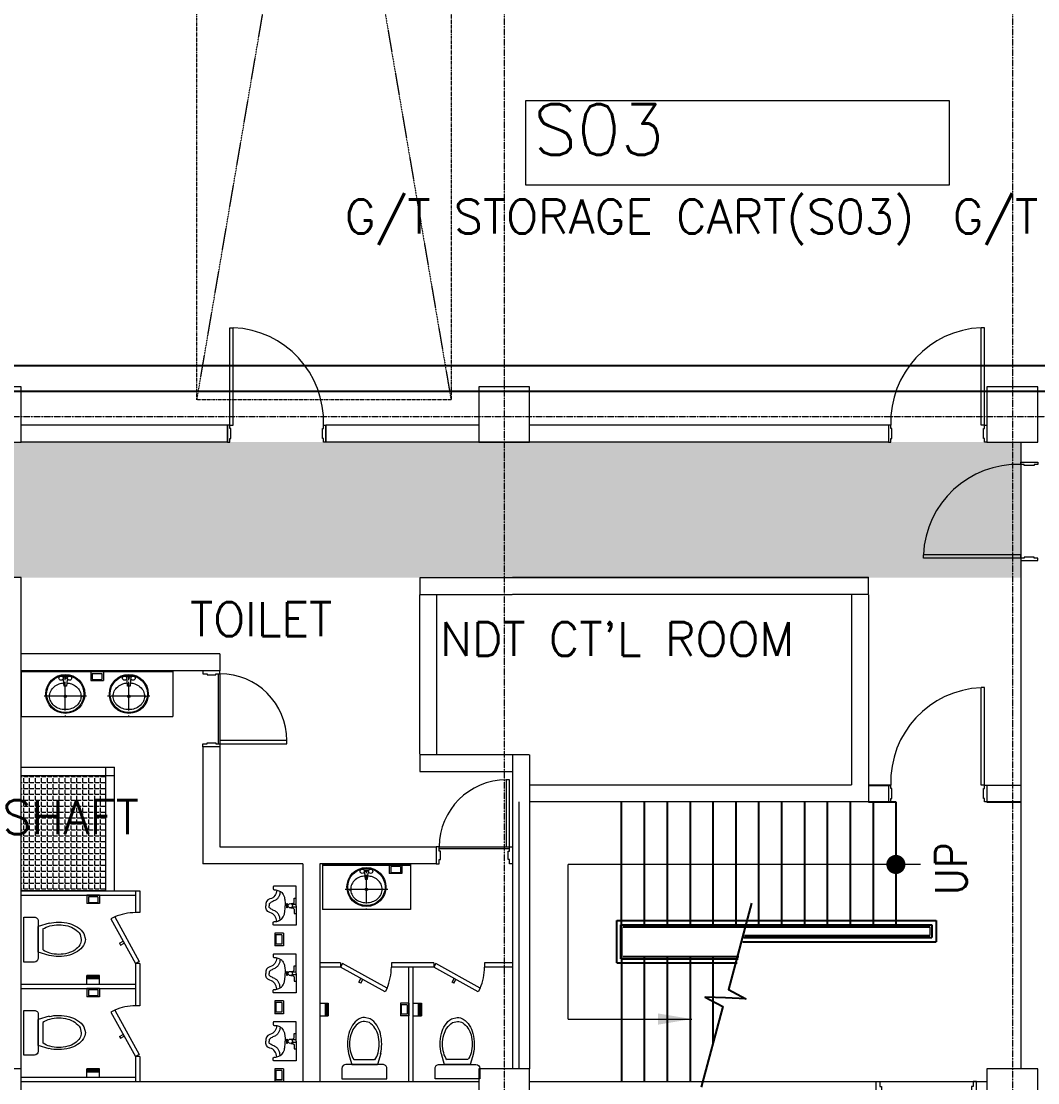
# Model space of a CAD drawing. Extents: x -59767 to 1106559, y -1290 to 1129522.
# Drawn here: x 80508 to 92508, y 240580 to 253113 of the extents above; entities that cross this region are included whole.
import ezdxf

# ---------------------------------------------------------------- set-up
doc = ezdxf.new("R2010")
doc.units = 0
for name, pattern in [('CENTER', [2, 1.25, -0.25, 0.25, -0.25]), ('HIDDEN', [0.375, 0.25, -0.125]), ('PHANTOMX2', [5, 2.5, -0.5, 0.5, -0.5, 0.5, -0.5])]:
    doc.linetypes.add(name, pattern=pattern)
doc.layers.get('0').update_dxf_attribs({"linetype": 'CONTINUOUS', "lineweight": 9})
doc.layers.add('1', color=2, linetype='CONTINUOUS')
doc.layers.add('CY', color=4, linetype='CONTINUOUS')
for name, color, linetype, lineweight in [('COLUMN', 2, 'CONTINUOUS', 9), ('DOOR', 4, 'CONTINUOUS', 9), ('DRY WALL', 254, 'HIDDEN', 9), ('TEXT', 3, 'CONTINUOUS', 9), ('TOILET', 4, 'CONTINUOUS', 9), ('WALL', 7, 'CONTINUOUS', 9), ('WALL_200', 3, 'CONTINUOUS', 9), ('WALL_300', 7, 'CONTINUOUS', 9), ('중간선', 5, 'CONTINUOUS', 9), ('중심선', 1, 'CENTER', 9)]:
    doc.layers.add(name, color=color, linetype=linetype, lineweight=lineweight)
doc.styles.add('ROMANS', font='romans.shx', dxfattribs={"bigfont": 'whgtxt.shx'})
doc.styles.get("Standard").update_dxf_attribs({"font": 'romans.shx', "bigfont": 'whtgtxt.shx'})

# ---------------------------------------------------------------- blocks, each defined once
blk = doc.blocks.new('column600')
at = {"layer": 'COLUMN', "linetype": 'Continuous'}
blk.add_lwpolyline([(-300, -300), (300, -300), (300, 300), (-300, 300)], close=True, dxfattribs=at)
blk = doc.blocks.new('32')
at = {"color": 4}
for p, q in [((-1319, 1322), (-1319, 1347)), ((-1269, 1322), (-1319, 1322)), ((-1254, 1307), (-1269, 1322)), ((-1254, 1282), (-1254, 1307)), ((-1244, 1347), (-1244, 1297)), ((-1214, 1347), (-1214, 1297)), ((-1204, 1307), (-1189, 1322)), ((-1204, 1282), (-1204, 1307)), ((-1189, 1322), (-1139, 1322)), ((-1139, 1322), (-1139, 1347)), ((-1254, 1237), (-1254, 1242)), ((-1254, 1242), (-1204, 1242)), ((-1204, 1237), (-1254, 1237)), ((-1239, 1252), (-1239, 1242)), ((-1219, 1252), (-1219, 1242)), ((-1204, 1242), (-1204, 1237))]:
    blk.add_line(p, q, dxfattribs=at)
for points in [[(-1229, 1347), (-1339, 1347), (-1459, 1347), (-1459, 1212), (-1459, 1082, 0.198912), (-1458, 1078, 0.198912), (-1454, 1077), (-1444, 1077), (-1424, 1077, 0.198912), (-1423, 1078, 0.063313), (-1419, 1082, 0.157252), (-1416, 1095, -0.093254), (-1414, 1117, -0.019564), (-1406, 1142, -0.033438), (-1399, 1157, -0.037775), (-1393, 1166, -0.028998), (-1384, 1177, -0.078156), (-1361, 1195, -0.067116), (-1329, 1207, -0.008472), (-1323, 1208, -0.00299), (-1304, 1212, -0.029725), (-1271, 1216, -0.024437), (-1229, 1217)], [(-1229, 1347), (-1119, 1347), (-999, 1347), (-999, 1212), (-999, 1082, -0.198912), (-1001, 1078, -0.198912), (-1004, 1077), (-1014, 1077), (-1034, 1077, -0.198912), (-1036, 1078, -0.063313), (-1039, 1082, -0.157252), (-1042, 1095, 0.093254), (-1044, 1117, 0.019564), (-1053, 1142, 0.033438), (-1059, 1157, 0.037775), (-1065, 1166, 0.028998), (-1074, 1177, 0.078156), (-1097, 1195, 0.067116), (-1129, 1207, 0.008472), (-1136, 1208, 0.00299), (-1154, 1212, 0.029725), (-1188, 1216, 0.024437), (-1229, 1217)], [(-1399, 1157, -0.028843), (-1378, 1155, -0.042834), (-1364, 1152, -0.02628), (-1331, 1139, -0.069019), (-1319, 1132, -0.04558), (-1306, 1118, -0.043799), (-1294, 1102, -0.025173), (-1285, 1084, 0.020072), (-1274, 1062, 0.022189), (-1264, 1045, 0.027483), (-1254, 1032, 0.170498), (-1247, 1027, 0.080612), (-1229, 1027)], [(-1059, 1157, 0.028843), (-1080, 1155, 0.042834), (-1094, 1152, 0.02628), (-1128, 1139, 0.069019), (-1139, 1132, 0.04558), (-1153, 1118, 0.043799), (-1164, 1102, 0.025173), (-1173, 1084, -0.020072), (-1184, 1062, -0.022189), (-1195, 1045, -0.027483), (-1204, 1032, -0.170498), (-1212, 1027, -0.080612), (-1229, 1027)], [(-1414, 1117, -0.337547), (-1309, 1037, 0.389909), (-1229, 987, -0.037166)], [(-1044, 1117, 0.337547), (-1149, 1037, -0.389909), (-1229, 987, 0.037166)]]:
    blk.add_lwpolyline(points, format="xyb", dxfattribs=at)
blk.add_circle((-1229, 1277), 25, dxfattribs=at)
blk = doc.blocks.new('ARR')
blk.add_solid([(3, -0.5), (3, 0.5), (0, 0)])
blk = doc.blocks.new('CRANE')
at = {"color": 4, "linetype": 'PHANTOMX2'}
for p, q in [((82582, 563229, -1), (85582, 580829)), ((82582, 580829), (85582, 563229))]:
    blk.add_line(p, q, dxfattribs=at)
blk.add_lwpolyline([(82582, 580829), (85582, 580829), (85582, 563229), (82582, 563229)], close=True, dxfattribs=at)
at = {"layer": 'CY'}
blk.add_lwpolyline([(56008, 563329), (109758, 563329), (109758, 563629), (56008, 563629)], dxfattribs=at)

msp = doc.modelspace()

# ---------------------------------------------------------------- hatches: boundary and pattern name
at = {"layer": '중간선', "transparency": 33554585}
h = msp.add_hatch(dxfattribs=at)
h.set_pattern_fill('DOTS', color=6, scale=100)
h.set_pattern_definition([(0, (138763.79, 0), (79.375, 158.75), [0, -158.75])])
h.paths.add_polyline_path([(92308.2, 248144.6), (92308.2, 246544.6), (47958.2, 246544.6), (47958.2, 248144.9)])
at = {"layer": '중간선'}
h = msp.add_hatch(dxfattribs=at)
h.set_pattern_fill('ANGLE', color=1, scale=10)
h.set_pattern_definition([(0, (0.485, 2e-10), (0, 69.85), [50.8, -19.05]), (90, (0.485, 2e-10), (-69.85, 4e-15), [50.8, -19.05])])
h.paths.add_polyline_path([(80508.3, 244204.9), (81504, 244204.9), (81504.5, 242844.9), (80508.8, 242844.9)])

# ---------------------------------------------------------------- linework, layer by layer
at = {"layer": '1', "linetype": 'Continuous'}
for p, q in [((90508.2, 244094.9), (90773.2, 244094.9)), ((90508.2, 243894.9), (90833.2, 243894.9)), ((91908.2, 243894.9), (92307.6, 243894.9))]:
    msp.add_line(p, q, dxfattribs=at)
at = {"layer": '1'}
for p, q in [((87593.2, 242419.9), (87593.2, 243894.9)), ((87863.2, 243894.9), (87863.2, 242419.9)), ((88133.2, 243894.9), (88133.2, 242419.9)), ((88403.2, 243894.9), (88403.2, 242419.9)), ((88673.2, 243894.9), (88673.2, 242419.9)), ((88943.2, 243894.9), (88943.2, 242419.9)), ((89213.2, 243894.9), (89213.2, 242419.9)), ((89483.2, 243894.9), (89483.2, 242419.9)), ((89753.2, 243894.9), (89753.2, 242419.9)), ((90023.2, 243894.9), (90023.2, 242419.9)), ((90293.2, 243894.9), (90293.2, 242419.9)), ((90563.2, 243894.9), (90563.2, 242419.9)), ((90833.2, 243894.9), (90833.2, 242419.9)), ((87538.2, 241994.9), (87538.2, 242494.9)), ((87538.2, 242494.9), (91308.2, 242494.9)), ((87588.2, 242044.9), (87588.2, 242444.9)), ((87588.2, 242444.9), (91258.2, 242444.9)), ((87593.2, 242419.9), (87593.2, 240594.9)), ((87613.2, 242419.9), (91233.2, 242419.9)), ((91258.2, 242444.9), (91258.2, 242294.9)), ((91308.2, 242494.9), (91308.2, 242244.9)), ((89039.7, 242294.9), (91258.2, 242294.9)), ((89046.4, 242319.9), (91233.2, 242319.9)), ((89026.3, 242244.9), (91308.2, 242244.9)), ((87588.2, 242044.9), (88972.7, 242044.9)), ((87613.2, 242069.9), (88979.4, 242069.9)), ((87863.2, 242069.9), (87863.2, 240594.9)), ((88133.2, 242069.9), (88133.2, 240594.9)), ((88403.2, 242069.9), (88403.2, 240594.9)), ((88673.2, 242069.9), (88673.2, 241043.3)), ((87538.2, 241994.9), (88959.3, 241994.9))]:
    msp.add_line(p, q, dxfattribs=at)
msp.add_lwpolyline([(89127.9, 242698.9), (88855.6, 241682.6), (89063.4, 241572.3), (88823.2, 241582.4), (88582.9, 241592.4), (88790.8, 241482.1), (88534.6, 240526.2)], dxfattribs=at)
at = {"layer": 'COLUMN', "linetype": 'Continuous'}
for points in [[(79908.3, 248144.6), (80508.3, 248144.6), (80508.3, 248794.9), (79908.3, 248794.9)], [(85908.2, 248144.6), (86508.2, 248144.6), (86508.2, 248794.9), (85908.2, 248794.9)], [(91908.2, 248144.6), (92508.2, 248144.6), (92508.2, 248794.9), (91908.2, 248794.9)]]:
    msp.add_lwpolyline(points, close=True, dxfattribs=at)
at = {"layer": 'DOOR'}
for p, q in [((82833.8, 245409.9), (82833.8, 244579.9)), ((82853.8, 245409.9), (82853.8, 244579.9)), ((82853.8, 244544.9), (82653.8, 244544.9)), ((85408.2, 243365.4), (85408.2, 243165.4)), ((85443.2, 243365.4), (86273.2, 243365.4)), ((85443.2, 243345.4), (86273.2, 243345.4)), ((86308.2, 243365.4), (86308.2, 243165.4))]:
    msp.add_line(p, q, dxfattribs=at)
for points in [[(82853.8, 245444.9), (82653.8, 245444.9), (82653.8, 245409.9), (82703.8, 245409.9), (82703.8, 245394.9), (82803.8, 245394.9), (82803.8, 245409.9), (82853.8, 245409.9)], [(82853.8, 244544.9), (82653.8, 244544.9), (82653.8, 244579.9), (82703.8, 244579.9), (82703.8, 244594.9), (82803.8, 244594.9), (82803.8, 244579.9), (82853.8, 244579.9)], [(82853.8, 244619.9), (82853.8, 244579.9), (83643.8, 244579.9), (83643.8, 244619.9)], [(86233.2, 243365.4), (86273.2, 243365.4), (86273.2, 244155.4), (86233.2, 244155.4)], [(85408.2, 243365.4), (85408.2, 243165.4), (85443.2, 243165.4), (85443.2, 243215.4), (85458.2, 243215.4), (85458.2, 243315.4), (85443.2, 243315.4), (85443.2, 243365.4)], [(86308.2, 243365.4), (86308.2, 243165.4), (86273.2, 243165.4), (86273.2, 243215.4), (86258.2, 243215.4), (86258.2, 243315.4), (86273.2, 243315.4), (86273.2, 243365.4)]]:
    msp.add_lwpolyline(points, close=True, dxfattribs=at)
for centre, start, end in [((82853.8, 244619.9), 0, 90), ((86233.2, 243365.4), 90, 180)]:
    msp.add_arc(centre, 790, start, end, dxfattribs=at)
at = {"layer": 'DRY WALL', "linetype": 'HIDDEN', "lineweight": 9, "ltscale": 0.5}
for p, q in [((80508.2, 246544.6), (57953.2, 246544.6)), ((80508.2, 240744.1), (80508.2, 246544.6)), ((85212.5, 246544.6), (86308.2, 246544.6)), ((85212.5, 246544.6), (85212.5, 246344.6)), ((90508.2, 246344.6), (90508.2, 246544.6)), ((85212.5, 246344.6), (86308.2, 246344.6)), ((85212.5, 244455.4), (85212.5, 246344.6)), ((85412.5, 244455.4), (85412.5, 246344.6)), ((90308.2, 246344.6, -0.4), (90308.2, 244094.9, -1)), ((90508.2, 246344.6), (90508.2, 243894.9)), ((80508.2, 240744.1), (80508.3, 245444.9)), ((85212.5, 244455.4), (86308.2, 244455.4)), ((85212.5, 244455.4), (85212.5, 244255.4)), ((86308.2, 244455.4), (86308.2, 240744.1)), ((86308.2, 244455.4), (86508.2, 244455.4)), ((86508.2, 244455.4), (86508.2, 240744.1)), ((85212.5, 244255.4), (86308.2, 244255.4))]:
    msp.add_line(p, q, dxfattribs=at)
for points in [[(86308.2, 246544.6), (90512.3, 246544.6)], [(90508.2, 246344.6), (86308.2, 246344.6)]]:
    msp.add_lwpolyline(points, dxfattribs=at)
at = {"layer": 'TOILET', "color": 4}
for p, q in [((80508.3, 245444.9), (80508.3, 244904.9)), ((82298.3, 245444.9), (80508.3, 245444.9)), ((82298.3, 245429.9), (80508.3, 245429.9)), ((82298.3, 245444.9), (82298.3, 244904.9)), ((81057.6, 245370.9), (80999.1, 245370.9)), ((81002.1, 245342.9), (80999.1, 245342.9)), ((81014.3, 245261.9), (81007.1, 245338.3)), ((81028.3, 245334.9), (81028.3, 245354.9)), ((81028.3, 244974.9), (81028.3, 245314.9)), ((81049.6, 245338.3), (81042.3, 245261.9)), ((81057.6, 245342.9), (81054.5, 245342.9)), ((81347.3, 245339.5), (81459.3, 245339.5)), ((81807.6, 245370.9), (81749.1, 245370.9)), ((81752.1, 245342.9), (81749.1, 245342.9)), ((81764.3, 245261.9), (81757.1, 245338.3)), ((81778.3, 245334.9), (81778.3, 245354.9)), ((81778.3, 244974.9), (81778.3, 245314.9)), ((81799.6, 245338.3), (81792.3, 245261.9)), ((81807.6, 245342.9), (81804.5, 245342.9)), ((80798.3, 245143.4), (80777.3, 245143.4)), ((81238.3, 245143.4), (80818.3, 245143.4)), ((81042.3, 245261.9), (81014.3, 245261.9)), ((81277.3, 245143.4), (81258.3, 245143.4)), ((81548.3, 245143.4), (81527.3, 245143.4)), ((81988.3, 245143.4), (81568.3, 245143.4)), ((81792.3, 245261.9), (81764.3, 245261.9)), ((82027.3, 245143.4), (82008.3, 245143.4)), ((81231.5, 245136.2), (81212.5, 245136.2)), ((81981.5, 245136.2), (81962.5, 245136.2)), ((80508.3, 244904.9), (82298.3, 244904.9)), ((81028.3, 244939.4), (81028.3, 244954.9)), ((81029.2, 244900.7), (81029.2, 244916.7)), ((81778.3, 244939.4), (81778.3, 244954.9)), ((81779.2, 244900.7), (81779.2, 244916.7)), ((84063.1, 243165.4), (85103.1, 243165.4)), ((84063.1, 243165.4), (84063.1, 242625.4)), ((84063.1, 243150.4), (85103.1, 243150.4)), ((85103.1, 243165.4), (85103.1, 242625.4)), ((84553.8, 243091.4), (84612.4, 243091.4)), ((84553.8, 243063.4), (84556.9, 243063.4)), ((84561.9, 243058.8), (84569.1, 242982.4)), ((84583.1, 243055.4), (84583.1, 243075.4)), ((84583.1, 242695.4), (84583.1, 243035.4)), ((84597.1, 242982.4), (84604.3, 243058.8)), ((84609.3, 243063.4), (84612.4, 243063.4)), ((84984, 243060), (84872, 243060)), ((84569.1, 242982.4), (84597.1, 242982.4)), ((84334.1, 242863.9), (84353.1, 242863.9)), ((84373.1, 242863.9), (84793.1, 242863.9)), ((84380, 242856.7), (84399, 242856.7)), ((84813.1, 242863.9), (84834.1, 242863.9)), ((81414.2, 242704.4), (81302.2, 242704.4)), ((84582.2, 242621.2), (84582.2, 242637.2)), ((84583.1, 242659.9), (84583.1, 242675.4)), ((85103.1, 242625.4), (84063.1, 242625.4)), ((80838.8, 242464.4), (80709.2, 242426.2)), ((80709.2, 242120.8), (80709.2, 242426.2)), ((80767.6, 242147.9), (80767.6, 242391.8)), ((83512.7, 242326.4), (83512.7, 242214.4)), ((80838.8, 242082.6), (80709.2, 242120.8)), ((81414.2, 241604.4), (81302.2, 241604.4)), ((83512.7, 241526.4), (83512.7, 241414.4)), ((84992.7, 241500.9), (84992.7, 241388.9)), ((80838.8, 241364.4), (80709.2, 241326.2)), ((80709.2, 241020.8), (80709.2, 241326.2)), ((80767.6, 241047.9), (80767.6, 241291.8)), ((80838.8, 240982.6), (80709.2, 241020.8)), ((84370.9, 240925.4), (84409, 240795.9)), ((84752.7, 240925.4), (84714.5, 240795.9)), ((85463.6, 240925.4), (85501.8, 240795.9)), ((85845.4, 240925.4), (85807.2, 240795.9)), ((84409, 240795.9), (84714.5, 240795.9)), ((84436.2, 240854.3), (84680.1, 240854.3)), ((85807.2, 240795.9), (85501.8, 240795.9)), ((85780.1, 240854.3), (85536.2, 240854.3)), ((83512.7, 240726.4), (83512.7, 240614.4))]:
    msp.add_line(p, q, dxfattribs=at)
at = {"layer": 'TOILET'}
for p, q in [((81328.3, 245429.9), (81328.3, 245330.2)), ((81347.3, 245410.9), (81347.3, 245339.5)), ((81347.3, 245410.9), (81459.3, 245410.9)), ((81459.3, 245410.9), (81459.3, 245339.5)), ((81478.3, 245429.9), (81478.3, 245330.2)), ((81328.3, 245330.2), (81478.3, 245330.2)), ((84853, 243150.4), (84853, 243050.7)), ((85003, 243150.4), (85003, 243050.7)), ((85003, 243050.7), (84853, 243050.7)), ((84872, 243131.4), (84872, 243060)), ((84984, 243131.4), (84872, 243131.4)), ((84984, 243131.4), (84984, 243060)), ((80508.2, 242844.9), (81908.2, 242844.9)), ((80508.2, 242794.9), (81858.2, 242794.9)), ((81283.2, 242794.9), (81283.2, 242695.2)), ((81433.2, 242794.9), (81283.2, 242794.9)), ((81302.2, 242775.9), (81302.2, 242704.4)), ((81414.2, 242775.9), (81302.2, 242775.9)), ((81414.2, 242775.9), (81414.2, 242704.4)), ((81433.2, 242794.9), (81433.2, 242695.2)), ((81858.2, 242844.9), (81858.2, 242589.3)), ((81908.2, 242844.9), (81908.2, 242589.3)), ((81433.2, 242695.2), (81283.2, 242695.2)), ((81611.4, 242538.6), (81567.6, 242514.4)), ((81567.6, 242514.4), (81858.2, 241989.3)), ((81611.4, 242538.6), (81901.9, 242013.5)), ((81908.2, 242589.3), (81858.2, 242589.3)), ((83603.1, 242345.4), (83503.5, 242345.4)), ((83503.5, 242345.4), (83503.5, 242195.4)), ((83584.1, 242326.4), (83512.7, 242326.4)), ((83584.1, 242326.4), (83584.1, 242214.4)), ((83603.1, 242345.4), (83603.1, 242195.4)), ((81669.2, 242227.6), (81712.9, 242251.8)), ((81669.2, 242227.6), (81681.3, 242205.7)), ((81681.3, 242205.7), (81725, 242230)), ((83603.1, 242195.4), (83503.5, 242195.4)), ((83584.1, 242214.4), (83512.7, 242214.4)), ((81901.9, 242013.5), (81858.2, 241989.3)), ((81858.2, 241989.3), (81858.2, 241489.3)), ((81908.2, 241989.3), (81858.2, 241989.3)), ((81908.2, 241989.3), (81858.2, 241989.3)), ((81908.2, 241989.3), (81908.2, 241489.3)), ((84277.6, 241994.9), (84033.1, 241994.9)), ((84277.6, 241944.9), (84033.1, 241944.9)), ((84277.6, 241994.9), (84277.6, 241944.9)), ((84277.6, 241994.9), (84277.6, 241944.9)), ((84301.8, 241988.6), (84277.6, 241944.9)), ((84802.6, 241654.3), (84277.6, 241944.9)), ((84826.8, 241698), (84301.8, 241988.6)), ((85377.6, 241994.9), (84877.6, 241994.9)), ((84877.6, 241994.9), (84877.6, 241944.9)), ((85377.6, 241944.9), (84877.6, 241944.9)), ((85083.1, 240594.9), (85083.1, 241944.9)), ((85133.1, 240594.9), (85133.1, 241944.9)), ((85377.6, 241994.9), (85377.6, 241944.9)), ((85377.6, 241994.9), (85377.6, 241944.9)), ((85401.8, 241988.6), (85377.6, 241944.9)), ((85902.6, 241654.3), (85377.6, 241944.9)), ((85926.8, 241698), (85401.8, 241988.6)), ((86308.2, 241994.9), (85977.6, 241994.9)), ((85977.6, 241994.9), (85977.6, 241944.9)), ((86308.2, 241944.9), (85977.6, 241944.9)), ((81283.2, 241744.9), (81283.2, 241844.5)), ((81433.2, 241844.5), (81283.2, 241844.5)), ((81433.2, 241806.8), (81283.2, 241806.8)), ((81433.2, 241744.9), (81433.2, 241844.5)), ((84494, 241767.9), (84518.2, 241811.7)), ((84515.9, 241755.8), (84494, 241767.9)), ((84515.9, 241755.8), (84540.1, 241799.6)), ((85594, 241767.9), (85618.2, 241811.7)), ((85615.9, 241755.8), (85594, 241767.9)), ((85615.9, 241755.8), (85640.1, 241799.6)), ((80508.2, 241744.9), (81858.2, 241744.9)), ((80508.2, 241694.9), (81858.2, 241694.9)), ((81283.2, 241694.9), (81283.2, 241595.2)), ((81433.2, 241694.9), (81283.2, 241694.9)), ((81302.2, 241675.9), (81302.2, 241604.4)), ((81414.2, 241675.9), (81302.2, 241675.9)), ((81414.2, 241675.9), (81414.2, 241604.4)), ((81433.2, 241694.9), (81433.2, 241595.2)), ((84826.8, 241698), (84802.6, 241654.3)), ((85926.8, 241698), (85902.6, 241654.3)), ((81433.2, 241595.2), (81283.2, 241595.2)), ((83603.1, 241545.4), (83503.5, 241545.4)), ((83503.5, 241545.4), (83503.5, 241395.4)), ((83584.1, 241526.4), (83512.7, 241526.4)), ((83584.1, 241526.4), (83584.1, 241414.4)), ((83603.1, 241545.4), (83603.1, 241395.4)), ((84033.1, 241519.9), (84132.8, 241519.9)), ((84095, 241519.9), (84095, 241369.9)), ((84132.8, 241519.9), (84132.8, 241369.9)), ((85083.1, 241519.9), (84983.5, 241519.9)), ((84983.5, 241519.9), (84983.5, 241369.9)), ((85083.1, 241519.9), (85083.1, 241369.9)), ((85133.1, 241519.9), (85232.8, 241519.9)), ((85195, 241519.9), (85195, 241369.9)), ((85232.8, 241519.9), (85232.8, 241369.9)), ((81611.4, 241438.6), (81567.6, 241414.4)), ((81567.6, 241414.4), (81858.2, 240889.3)), ((81611.4, 241438.6), (81901.9, 240913.5)), ((81908.2, 241489.3), (81858.2, 241489.3)), ((83603.1, 241395.4), (83503.5, 241395.4)), ((83584.1, 241414.4), (83512.7, 241414.4)), ((85064.1, 241500.9), (84992.7, 241500.9)), ((85064.1, 241388.9), (84992.7, 241388.9)), ((85064.1, 241500.9), (85064.1, 241388.9)), ((84033.1, 241369.9), (84132.8, 241369.9)), ((85083.1, 241369.9), (84983.5, 241369.9)), ((85133.1, 241369.9), (85232.8, 241369.9)), ((81669.2, 241127.6), (81712.9, 241151.8)), ((81669.2, 241127.6), (81681.3, 241105.7)), ((81681.3, 241105.7), (81725, 241130)), ((81901.9, 240913.5), (81858.2, 240889.3)), ((81858.2, 240889.3), (81858.2, 240594.9)), ((81908.2, 240889.3), (81858.2, 240889.3)), ((81908.2, 240889.3), (81858.2, 240889.3)), ((81908.2, 240889.3), (81908.2, 240594.9)), ((80508.2, 240644.9), (81858.2, 240644.9)), ((81283.2, 240644.9), (81283.2, 240744.5)), ((81433.2, 240744.5), (81283.2, 240744.5)), ((81433.2, 240706.8), (81283.2, 240706.8)), ((81433.2, 240644.9), (81433.2, 240744.5)), ((83603.1, 240745.4), (83503.5, 240745.4)), ((83503.5, 240745.4), (83503.5, 240595.4)), ((83584.1, 240726.4), (83512.7, 240726.4)), ((83584.1, 240726.4), (83584.1, 240614.4)), ((83603.1, 240745.4), (83603.1, 240595.4)), ((80508.2, 240594.9), (81908.2, 240594.9)), ((83603.1, 240595.4), (83503.5, 240595.4)), ((83584.1, 240614.4), (83512.7, 240614.4))]:
    msp.add_line(p, q, dxfattribs=at)
at = {"layer": 'TOILET', "linetype": 'Continuous'}
msp.add_line((80928.7, 245224.6), (80928.7, 245224.6), dxfattribs=at)
at = {"layer": 'TOILET', "color": 6}
for p, q in [((81433.2, 241835.3), (81283.2, 241835.3)), ((81433.2, 241822.7), (81283.2, 241822.7)), ((84111, 241519.9), (84111, 241369.9)), ((84123.5, 241519.9), (84123.5, 241369.9)), ((85211, 241519.9), (85211, 241369.9)), ((85223.5, 241519.9), (85223.5, 241369.9)), ((81433.2, 240735.3), (81283.2, 240735.3)), ((81433.2, 240722.7), (81283.2, 240722.7))]:
    msp.add_line(p, q, dxfattribs=at)
at = {"layer": 'TOILET', "color": 4}
for points in [[(81046, 245300.7, -0.0644354), (81100.8, 245289, -0.0917189), (81159.9, 245255.1, -0.1035985), (81200.7, 245202.5, -0.1139123), (81214.3, 245143.4, -0.1139123), (81200.7, 245084.2, -0.1035985), (81159.9, 245031.6, -0.0917189), (81100.8, 244997.7, -0.0847847), (81028.3, 244985.4, -0.0847847), (80955.8, 244997.7, -0.0917189), (80896.8, 245031.6, -0.1035985), (80856, 245084.2, -0.1139123), (80842.3, 245143.4, -0.1139123), (80856, 245202.5, -0.1035985), (80896.8, 245255.1, -0.0917189), (80955.8, 245289, -0.0644354), (81010.7, 245300.7)], [(81796, 245300.7, -0.0644354), (81850.8, 245289, -0.0917189), (81909.9, 245255.1, -0.1035985), (81950.7, 245202.5, -0.1139123), (81964.3, 245143.4, -0.1139123), (81950.7, 245084.2, -0.1035985), (81909.9, 245031.6, -0.0917189), (81850.8, 244997.7, -0.0847847), (81778.3, 244985.4, -0.0847847), (81705.8, 244997.7, -0.0917189), (81646.8, 245031.6, -0.1035985), (81606, 245084.2, -0.1139123), (81592.3, 245143.4, -0.1139123), (81606, 245202.5, -0.1035985), (81646.8, 245255.1, -0.0917189), (81705.8, 245289, -0.0644354), (81760.7, 245300.7)], [(84565.5, 243021.2, 0.0644354), (84510.6, 243009.5, 0.0917189), (84451.6, 242975.6, 0.1035985), (84410.8, 242923, 0.1139123), (84397.1, 242863.9, 0.1139123), (84410.8, 242804.7, 0.1035985), (84451.6, 242752.1, 0.0917189), (84510.6, 242718.2, 0.0847847), (84583.1, 242705.9, 0.0847847), (84655.6, 242718.2, 0.0917189), (84714.7, 242752.1, 0.1035985), (84755.5, 242804.7, 0.1139123), (84769.1, 242863.9, 0.1139123), (84755.5, 242923, 0.1035985), (84714.7, 242975.6, 0.0917189), (84655.6, 243009.5, 0.0644354), (84600.8, 243021.2)], [(80709.5, 242486.1), (80709.5, 242053.6, -0.4), (80663.1, 242004.9), (80538.2, 242004.9), (80538.2, 242534.9), (80663.1, 242534.9, -0.4285714), (80709.5, 242486.1)], [(80765.1, 242395.7, -0.0777897), (80845.9, 242431.9, -0.0666695), (80951.7, 242446.1)], [(80951.7, 242446.1, -0.0666695), (81057.5, 242431.9, -0.0791765), (81139.6, 242394.8, -0.1071522), (81203.4, 242329.7), (81217.5, 242271.1, -0.1413008), (81199.4, 242208.3, -0.1071522), (81139.6, 242147.3, -0.0791765), (81057.5, 242110.2, -0.0666695), (80951.7, 242096.1, -0.0666695), (80845.9, 242110.2, -0.0766174), (80766.2, 242145.7)], [(80950.6, 242475.5, -0.0651218), (81076, 242459.1, -0.0779058), (81173, 242416.3, -0.1071771), (81248.6, 242340.8), (81265.1, 242273.3, -0.1441368), (81243.9, 242201.2, -0.1071771), (81173, 242130.4, -0.0779058), (81076, 242087.6, -0.0651218), (80950.6, 242071.2, -0.0576804), (80839.1, 242084.1)], [(80839.2, 242462.6, -0.057645), (80950.6, 242475.5)], [(80709.5, 241386.1), (80709.5, 240953.6, -0.4), (80663.1, 240904.9), (80538.2, 240904.9), (80538.2, 241434.9), (80663.1, 241434.9, -0.4285714), (80709.5, 241386.1)], [(80765.1, 241295.7, -0.0777897), (80845.9, 241331.9, -0.0666695), (80951.7, 241346.1)], [(80951.7, 241346.1, -0.0666695), (81057.5, 241331.9, -0.0791765), (81139.6, 241294.8, -0.1071522), (81203.4, 241229.7), (81217.5, 241171.1, -0.1413008), (81199.4, 241108.3, -0.1071522), (81139.6, 241047.3, -0.0791765), (81057.5, 241010.2, -0.0666695), (80951.7, 240996.1, -0.0666695), (80845.9, 241010.2, -0.0766174), (80766.2, 241045.7)], [(80950.6, 241375.5, -0.0651218), (81076, 241359.1, -0.0779058), (81173, 241316.3, -0.1071771), (81248.6, 241240.8), (81265.1, 241173.3, -0.1441368), (81243.9, 241101.2, -0.1071771), (81173, 241030.4, -0.0779058), (81076, 240987.6, -0.0651218), (80950.6, 240971.2, -0.0576804), (80839.1, 240984.1)], [(80839.2, 241362.6, -0.057645), (80950.6, 241375.5)], [(84763.7, 241037.2, 0.0651218), (84747.3, 241162.7, 0.0779058), (84704.5, 241259.7, 0.1071771), (84629.1, 241335.2), (84561.6, 241351.8, 0.1441368), (84489.5, 241330.6, 0.1071771), (84418.7, 241259.7, 0.0779058), (84375.9, 241162.7, 0.0651218), (84359.5, 241037.2, 0.0576804), (84372.4, 240925.8)], [(84734.3, 241038.4, 0.0666695), (84720.2, 241144.2, 0.0791765), (84683.1, 241226.3, 0.1071522), (84618, 241290), (84559.3, 241304.1, 0.1413008), (84496.6, 241286, 0.1071522), (84435.6, 241226.3, 0.0791765), (84398.5, 241144.2, 0.0666695), (84384.3, 241038.4, 0.0666695), (84398.5, 240932.5, 0.0766174), (84434, 240852.9)], [(85452.5, 241037.2, -0.0651218), (85468.9, 241162.7, -0.0779058), (85511.7, 241259.7, -0.1071771), (85587.2, 241335.2), (85654.6, 241351.8, -0.1441368), (85726.8, 241330.6, -0.1071771), (85797.6, 241259.7, -0.0779058), (85840.4, 241162.7, -0.0651218), (85856.8, 241037.2, -0.0576804), (85843.9, 240925.8)], [(85481.9, 241038.4, -0.0666695), (85496.1, 241144.2, -0.0791765), (85533.2, 241226.3, -0.1071522), (85598.3, 241290), (85656.9, 241304.1, -0.1413008), (85719.7, 241286, -0.1071522), (85780.7, 241226.3, -0.0791765), (85817.7, 241144.2, -0.0666695), (85831.9, 241038.4, -0.0666695), (85817.7, 240932.5, -0.0766174), (85782.3, 240852.9)], [(84684, 240851.8, 0.0777897), (84720.2, 240932.5, 0.0666695), (84734.3, 241038.4)], [(84750.9, 240925.9, 0.057645), (84763.7, 241037.2)], [(85465.4, 240925.9, -0.057645), (85452.5, 241037.2)], [(85532.3, 240851.8, -0.0777897), (85496.1, 240932.5, -0.0666695), (85481.9, 241038.4)], [(84774.3, 240796.2), (84341.9, 240796.2, 0.4), (84293.1, 240749.7), (84293.1, 240624.9), (84823.1, 240624.9), (84823.1, 240749.7, 0.4285714), (84774.3, 240796.2)], [(85441.9, 240796.2), (85874.3, 240796.2, -0.4), (85923.1, 240749.7), (85923.1, 240624.9), (85393.1, 240624.9), (85393.1, 240749.7, -0.4285714), (85441.9, 240796.2)]]:
    msp.add_lwpolyline(points, format="xyb", dxfattribs=at)
for points in [[(80709.3, 242400.3), (80709.3, 242143.1)], [(80709.3, 242143.1), (80709.3, 242400.3)], [(80709.3, 241300.3), (80709.3, 241043.1)], [(80709.3, 241043.1), (80709.3, 241300.3)], [(84688.6, 240796), (84431.3, 240796)], [(84431.3, 240796), (84688.6, 240796)], [(85527.7, 240796), (85784.9, 240796)], [(85784.9, 240796), (85527.7, 240796)]]:
    msp.add_lwpolyline(points, dxfattribs=at)
for centre, radius in [((81028.3, 245170.9), 230), ((81778.3, 245170.9), 230), ((81028.3, 245170.9), 220), ((80978.3, 245356.9), 25), ((81028.3, 245356.9), 8), ((81078.3, 245356.9), 25), ((81778.3, 245170.9), 220), ((81728.3, 245356.9), 25), ((81778.3, 245356.9), 8), ((81828.3, 245356.9), 25), ((81028.3, 245143.4), 15), ((81778.3, 245143.4), 15), ((84583.1, 242891.4), 230), ((84583.1, 242891.4), 220), ((84533.1, 243077.4), 25), ((84583.1, 243077.4), 8), ((84633.1, 243077.4), 25), ((84583.1, 242863.9), 15)]:
    msp.add_circle(centre, radius, dxfattribs=at)
for centre, start, end in [((81002.1, 245337.9), 5.39095, 90), ((81054.5, 245337.9), 90, 174.60905), ((81752.1, 245337.9), 5.39095, 90), ((81804.5, 245337.9), 90, 174.60905), ((84556.9, 243058.4), 5.39095, 90), ((84609.3, 243058.4), 90, 174.60905)]:
    msp.add_arc(centre, 5, start, end, dxfattribs=at)
at = {"layer": 'TOILET'}
for centre, start, end in [((81866.3, 241923.9), 90.70178, 112.53064), ((84212.2, 241953), 337.46936, 359.29822), ((85312.2, 241953), 337.46936, 359.29822), ((81866.3, 240823.9), 90.70178, 112.53064)]:
    msp.add_arc(centre, 665.4, start, end, dxfattribs=at)
at = {"layer": 'WALL', "color": 0}
for p, q in [((82970.5, 249494.6), (83010.5, 249494.6)), ((82970.5, 248344.6), (82970.5, 249494.6)), ((83010.5, 248344.6), (83010.5, 249494.6)), ((91840.2, 248344.6), (91840.2, 249494.6)), ((91880.2, 249494.6), (91840.2, 249494.6)), ((91880.2, 248344.6), (91880.2, 249494.6)), ((82942.5, 248324.6), (82942.5, 248164.6)), ((82970.5, 248344.6), (83010.5, 248344.6)), ((84105.5, 248324.6), (84105.5, 248164.6)), ((90745.2, 248324.6), (90745.2, 248164.6)), ((91880.2, 248344.6), (91840.2, 248344.6)), ((91908.2, 248324.6), (91908.2, 248164.6)), ((92327.6, 247907.6, 0), (92487.6, 247907.6, 0)), ((92307.6, 246812.6, 0), (91157.6, 246812.6, 0)), ((91157.6, 246772.6, 0), (91157.6, 246812.6, 0)), ((92307.6, 246772.6, 0), (91157.6, 246772.6, 0)), ((92307.6, 246772.6, 0), (92307.6, 246812.6, 0)), ((92327.6, 246744.6, 0), (92487.6, 246744.6, 0)), ((91840.2, 244094.9), (91840.2, 245244.9)), ((91880.2, 245244.9), (91840.2, 245244.9)), ((91880.2, 244094.9), (91880.2, 245244.9)), ((90745.2, 244074.9), (90745.2, 243914.9)), ((91880.2, 244094.9), (91840.2, 244094.9)), ((91908.2, 244074.9), (91908.2, 243914.9))]:
    msp.add_line(p, q, dxfattribs=at)
at = {"layer": 'WALL', "color": 0, "ltscale": 0.5}
for p, q in [((86963.2, 241332.4), (86963.2, 243157.4)), ((91123.2, 243157.4, -1), (86963.2, 243157.4)), ((86963.2, 241332.4), (88423.2, 241332.4))]:
    msp.add_line(p, q, dxfattribs=at)
at = {"layer": 'WALL', "color": 0}
for points in [[(82942.5, 248344.6), (82942.5, 248144.6), (82970.5, 248144.6), (82970.5, 248184.6), (82982.5, 248184.6), (82982.5, 248304.6), (82970.5, 248304.6), (82970.5, 248344.6)], [(84105.5, 248344.6), (84105.5, 248144.6), (84077.5, 248144.6), (84077.5, 248184.6), (84065.5, 248184.6), (84065.5, 248304.6), (84077.5, 248304.6), (84077.5, 248344.6)], [(90745.2, 248344.6), (90745.2, 248144.6), (90773.2, 248144.6), (90773.2, 248184.6), (90785.2, 248184.6), (90785.2, 248304.6), (90773.2, 248304.6), (90773.2, 248344.6)], [(91908.2, 248344.6), (91908.2, 248144.6), (91880.2, 248144.6), (91880.2, 248184.6), (91868.2, 248184.6), (91868.2, 248304.6), (91880.2, 248304.6), (91880.2, 248344.6)], [(90745.2, 244094.9), (90745.2, 243894.9), (90773.2, 243894.9), (90773.2, 243934.9), (90785.2, 243934.9), (90785.2, 244054.9), (90773.2, 244054.9), (90773.2, 244094.9)], [(91908.2, 244094.9), (91908.2, 243894.9), (91880.2, 243894.9), (91880.2, 243934.9), (91868.2, 243934.9), (91868.2, 244054.9), (91880.2, 244054.9), (91880.2, 244094.9)], [(90601.9, 240295.1), (90601.9, 240595.1), (90643.9, 240595.1), (90643.9, 240535.1), (90661.9, 240535.1), (90661.9, 240355.1), (90643.9, 240355.1), (90643.9, 240295.1)], [(91785.9, 240295.1), (91785.9, 240595.1), (91743.9, 240595.1), (91743.9, 240535.1), (91725.9, 240535.1), (91725.9, 240355.1), (91743.9, 240355.1), (91743.9, 240295.1)]]:
    msp.add_lwpolyline(points, close=True, dxfattribs=at)
at = {"layer": 'WALL', "color": 0, "elevation": 0}
for points in [[(92307.6, 247907.6), (92507.6, 247907.6), (92507.6, 247879.6), (92467.6, 247879.6), (92467.6, 247867.6), (92347.6, 247867.6), (92347.6, 247879.6), (92307.6, 247879.6)], [(92307.6, 246744.6), (92507.6, 246744.6), (92507.6, 246772.6), (92467.6, 246772.6), (92467.6, 246784.6), (92347.6, 246784.6), (92347.6, 246772.6), (92307.6, 246772.6)]]:
    msp.add_lwpolyline(points, close=True, dxfattribs=at)
at = {"layer": 'WALL', "const_width": 112.5}
msp.add_lwpolyline([(90833.2, 243101.1, -1), (90833.2, 243213.6, -1)], format="xyb", close=True, dxfattribs=at)
at = {"layer": 'WALL', "color": 0}
for centre, start, end in [((82964.3, 248381.1), 358.12704, 87.62106), ((91886.4, 248381.1), 92.37894, 181.87296), ((92271.2, 246766.4, 0), 88.12704, 177.62106), ((91886.4, 244131.3), 92.37894, 181.87296)]:
    msp.add_arc(centre, 1113.8, start, end, dxfattribs=at)
at = {"layer": 'WALL_200', "ltscale": 0.5}
for p, q in [((82942.5, 248344.6), (80508.3, 248344.6)), ((82942.5, 248144.6, -1), (82942.5, 248344.6, -1)), ((82942.5, 248144.6), (82942.5, 248344.6)), ((84105.5, 248144.6), (84105.5, 248344.6)), ((85908.2, 248344.6, -0.7), (84105.5, 248344.6, -1)), ((90745.2, 248344.6), (86508.2, 248344.6, -0.6)), ((82942.5, 248144.6), (80508.3, 248144.6)), ((90745.2, 248144.6, -1), (84105.5, 248144.6, -1)), ((92308.2, 248144.6), (92308.2, 240744.1)), ((90508.2, 246544.6), (86308.2, 246544.6)), ((82853.8, 245644.9), (80508.3, 245644.9)), ((82853.8, 245644.9), (82853.8, 245444.9)), ((82853.8, 245444.9), (80508.3, 245444.9)), ((82653.8, 244544.9), (82653.8, 243165.4)), ((82853.8, 244544.9), (82853.8, 243365.4)), ((80508.3, 244305.8), (81607.8, 244305.8)), ((81504, 244305.8), (81504, 242844.9)), ((81604, 244305.8), (81604, 242844.9)), ((80508.3, 244205.8), (81607.8, 244205.8)), ((90308.2, 244094.9), (86508.2, 244094.9)), ((90508.2, 243894.9), (86508.2, 243894.9)), ((82853.8, 243365.4), (85408.2, 243365.4)), ((83833.1, 243165.4), (82653.8, 243165.4)), ((83833.1, 243165.4), (83833.1, 240594.9)), ((84033.1, 243165.4), (84033.1, 240594.9)), ((85408.2, 243165.4), (84033.1, 243165.4))]:
    msp.add_line(p, q, dxfattribs=at)
at = {"layer": 'WALL_300', "linetype": 'Continuous', "lineweight": 9}
for p, q in [((80508.2, 240594.9), (85908.1, 240594.9)), ((86508.1, 240594.9), (91908.1, 240594.9))]:
    msp.add_line(p, q, dxfattribs=at)
at = {"layer": '중간선'}
for p, q in [((86464.1, 251176.9), (86464.1, 252176.9)), ((86464.1, 252176.9), (91464.1, 252176.9)), ((91464.1, 252176.9), (91464.1, 251176.9)), ((91464.1, 251176.9), (86464.1, 251176.9))]:
    msp.add_line(p, q, dxfattribs=at)
at = {"layer": '중간선', "color": 2}
for p, q in [((91908.2, 244094.9), (92308.2, 244094.9)), ((86383.2, 243894.9), (86383.2, 240744.9)), ((91233.2, 242419.9), (91233.2, 242319.9))]:
    msp.add_line(p, q, dxfattribs=at)
msp.add_lwpolyline([(80508.3, 244205.8), (81504, 244205.8), (81504, 242844.9), (80508.3, 242844.9)], close=True, dxfattribs=at)
at = {"layer": '중심선'}
for p, q in [((86208.2, 303942.2), (86208.2, 240444.9)), ((92208.2, 303942.2), (92208.2, 240444.9)), ((28557.7, 248444.9), (154858.2, 248444.9))]:
    msp.add_line(p, q, dxfattribs=at)

# ---------------------------------------------------------------- block references
at = {"layer": 'COLUMN', "linetype": 'Continuous'}
for p in [(80208.2, 240444.1), (86208.1, 240444.1), (92208.1, 240444.1)]:
    msp.add_blockref('column600', p, dxfattribs=at)
at = {"layer": 'TOILET', "rotation": 270}
for p in [(82407.1, 241441.1), (82407.1, 240641.1), (82407.1, 239841.1)]:
    msp.add_blockref('32', p, dxfattribs=at)
at = {"layer": 'WALL', "xscale": 133.333333333343, "yscale": 133.333333333343, "zscale": 133.333333333343, "rotation": 180}
msp.add_blockref('ARR', (88423.2, 241332.4), dxfattribs=at)
at = {"layer": '중간선', "color": 2}
msp.add_blockref('CRANE', (0, -314584.2), dxfattribs=at)

# ---------------------------------------------------------------- texts
at = {"color": 0, "ltscale": 0.5, "style": 'ROMANS', "width": 0.9}
msp.add_text('UP', height=375, rotation=90, dxfattribs=at).set_placement((91670.3, 242795.6))
at = {"layer": 'TEXT', "lineweight": 9}
for s, height, p in [('S03', 600, (86554.6, 251533.5)), ('G/T STORAGE CART(S03)', 400, (84329.7, 250606.4)), ('G/T INSPECTION TABLE(S04)', 400, (91503.8, 250606.4)), ('TOILET', 400, (82500.4, 245852.3)), ("NDT CT'L ROOM", 400, (85450.6, 245618.7)), ('SHAFT', 400, (80287.2, 243516.5))]:
    msp.add_text(s, height=height, dxfattribs=at).set_placement(p)

doc.saveas('drawing.dxf')
